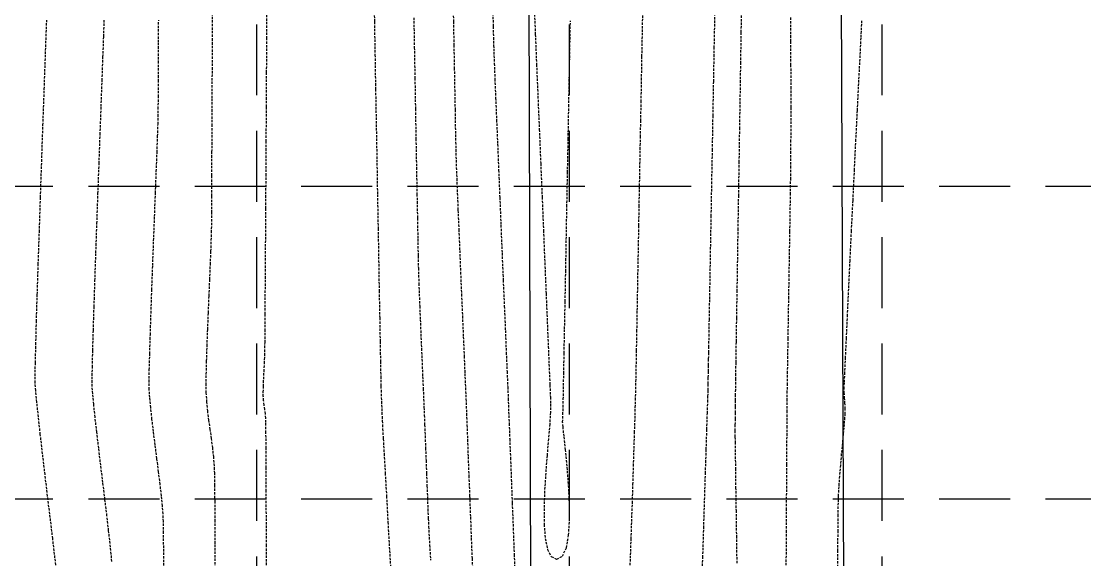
# Model space of a CAD drawing. Header units: inches. Extents: x 7994 to 10114, y 11164 to 12491.
# Drawn here: x 9889.2 to 10001.7, y 12151.7 to 12208.6 of the extents above; entities that cross this region are included whole.
import ezdxf

# ---------------------------------------------------------------- set-up
doc = ezdxf.new("R2010")
doc.units = ezdxf.units.IN
doc.header["$MEASUREMENT"] = 0
doc.linetypes.add('HIDDEN', pattern=[0.375, 0.25, -0.125])
doc.linetypes.add('x4227topo$0$HIDDEN', pattern=[0.375, 0.25, -0.125])
for name, color, linetype in [('CONTOURS', 43, 'x4227topo$0$HIDDEN'), ('GRID', 254, 'HIDDEN'), ('x4227 lots$0$p-row', 5, 'Continuous'), ('x4227topo$0$C-ROAD', 12, 'Continuous')]:
    doc.layers.add(name, color=color, linetype=linetype)

msp = doc.modelspace()

# ---------------------------------------------------------------- linework, layer by layer
at = {"layer": 'CONTOURS', "color": 43}
for p, q in [((9926.51, 12211.82, 1234), (9926.57, 12208.54, 1234)), ((9934.88, 12211.05, 1236), (9934.93, 12208.56, 1236)), ((9915.19, 12206.78, 1234), (9915.21, 12210.19, 1234)), ((9943.47, 12210.1, 1238), (9943.59, 12207.21, 1238)), ((9954.92, 12207.47, 1237), (9954.97, 12210.1, 1237)), ((9965.39, 12210.33, 1236), (9965.34, 12207.41, 1236)), ((9891.78, 12205.15, 1238), (9891.91, 12208.71, 1238)), ((9897.94, 12206.98, 1237), (9898, 12208.73, 1237)), ((9903.74, 12206.38, 1236), (9903.75, 12208.7, 1236)), ((9909.44, 12206.58, 1235), (9909.45, 12209.61, 1235)), ((9930.74, 12208.98, 1235), (9930.79, 12205.81, 1235)), ((9939.1, 12209.46, 1237), (9939.13, 12208.05, 1237)), ((9962.52, 12205.79, 1236), (9962.59, 12209.21, 1236)), ((9970.6, 12208.99, 1237), (9970.6, 12206.46, 1237)), ((9926.57, 12208.54, 1234), (9926.63, 12205.04, 1234)), ((9934.93, 12208.56, 1236), (9934.97, 12206.07, 1236)), ((9939.13, 12208.05, 1237), (9939.16, 12206.89, 1237)), ((9947.25, 12205.91, 1238), (9947.3, 12208.64, 1238)), ((9978.11, 12208.66, 1238), (9978.01, 12206.85, 1238)), ((9897.86, 12204.83, 1237), (9897.94, 12206.98, 1237)), ((9909.43, 12203.5, 1235), (9909.44, 12206.58, 1235)), ((9915.17, 12203.21, 1234), (9915.19, 12206.78, 1234)), ((9939.16, 12206.89, 1237), (9939.18, 12206.05, 1237)), ((9943.59, 12207.21, 1238), (9943.72, 12204.04, 1238)), ((9954.87, 12204.87, 1237), (9954.92, 12207.47, 1237)), ((9965.34, 12207.41, 1236), (9965.29, 12204.23, 1236)), ((9970.6, 12206.46, 1237), (9970.6, 12203.99, 1237)), ((9978.01, 12206.85, 1238), (9977.9, 12204.61, 1238)), ((9903.74, 12204.2, 1236), (9903.74, 12206.38, 1236)), ((9930.79, 12205.81, 1235), (9930.85, 12202.57, 1235)), ((9934.97, 12206.07, 1236), (9935.02, 12203.65, 1236)), ((9939.18, 12206.05, 1237), (9939.2, 12205.34, 1237)), ((9939.2, 12205.34, 1237), (9939.25, 12204.13, 1237)), ((9947.19, 12202.87, 1238), (9947.25, 12205.91, 1238)), ((9962.46, 12202.23, 1236), (9962.52, 12205.79, 1236)), ((9891.65, 12201.42, 1238), (9891.78, 12205.15, 1238)), ((9897.77, 12202.35, 1237), (9897.86, 12204.83, 1237)), ((9903.73, 12202.26, 1236), (9903.74, 12204.2, 1236)), ((9926.63, 12205.04, 1234), (9926.69, 12201.41, 1234)), ((9954.83, 12202.39, 1237), (9954.87, 12204.87, 1237)), ((9965.29, 12204.23, 1236), (9965.24, 12200.85, 1236)), ((9977.9, 12204.61, 1238), (9977.77, 12202.03, 1238)), ((9909.41, 12200.47, 1235), (9909.43, 12203.5, 1235)), ((9915.15, 12199.56, 1234), (9915.17, 12203.21, 1234)), ((9935.02, 12203.65, 1236), (9935.06, 12201.34, 1236)), ((9939.25, 12204.13, 1237), (9939.31, 12202.49, 1237)), ((9943.72, 12204.04, 1238), (9943.86, 12200.67, 1238)), ((9970.6, 12203.99, 1237), (9970.61, 12201.64, 1237)), ((9897.67, 12199.59, 1237), (9897.77, 12202.35, 1237)), ((9903.72, 12200.61, 1236), (9903.73, 12202.26, 1236)), ((9930.85, 12202.57, 1235), (9930.91, 12199.33, 1235)), ((9939.31, 12202.49, 1237), (9939.39, 12200.48, 1237)), ((9947.13, 12199.59, 1238), (9947.19, 12202.87, 1238)), ((9954.79, 12200.09, 1237), (9954.83, 12202.39, 1237)), ((9962.39, 12198.6, 1236), (9962.46, 12202.23, 1236)), ((9977.77, 12202.03, 1238), (9977.63, 12199.17, 1238)), ((9891.51, 12197.61, 1238), (9891.65, 12201.42, 1238)), ((9926.69, 12201.41, 1234), (9926.76, 12197.69, 1234)), ((9935.06, 12201.34, 1236), (9935.1, 12199.23, 1236)), ((9965.24, 12200.85, 1236), (9965.18, 12197.33, 1236)), ((9970.61, 12201.64, 1237), (9970.61, 12199.49, 1237)), ((9903.71, 12199.34, 1236), (9903.72, 12200.61, 1236)), ((9909.4, 12197.54, 1235), (9909.41, 12200.47, 1235)), ((9939.39, 12200.48, 1237), (9939.49, 12198.16, 1237)), ((9943.86, 12200.67, 1238), (9944.01, 12197.16, 1238)), ((9954.75, 12198.06, 1237), (9954.79, 12200.09, 1237)), ((9897.56, 12196.63, 1237), (9897.67, 12199.59, 1237)), ((9903.7, 12198.52, 1236), (9903.71, 12199.34, 1236)), ((9915.13, 12195.9, 1234), (9915.15, 12199.56, 1234)), ((9930.91, 12199.33, 1235), (9930.96, 12196.16, 1235)), ((9935.1, 12199.23, 1236), (9935.13, 12197.36, 1236)), ((9947.07, 12196.14, 1238), (9947.13, 12199.59, 1238)), ((9962.33, 12194.98, 1236), (9962.39, 12198.6, 1236)), ((9970.61, 12199.49, 1237), (9970.61, 12197.6, 1237)), ((9977.63, 12199.17, 1238), (9977.47, 12196.1, 1238)), ((9891.38, 12193.77, 1238), (9891.51, 12197.61, 1238)), ((9903.64, 12196.44, 1236), (9903.68, 12197.72, 1236)), ((9903.68, 12197.72, 1236), (9903.7, 12198.52, 1236)), ((9909.39, 12194.8, 1235), (9909.4, 12197.54, 1235)), ((9926.76, 12197.69, 1234), (9926.83, 12193.96, 1234)), ((9939.49, 12198.16, 1237), (9939.6, 12195.6, 1237)), ((9954.71, 12196.36, 1237), (9954.75, 12198.06, 1237)), ((9970.61, 12197.6, 1237), (9970.6, 12196.02, 1237)), ((9897.45, 12193.54, 1237), (9897.56, 12196.63, 1237)), ((9903.58, 12194.75, 1236), (9903.64, 12196.44, 1236)), ((9935.13, 12197.36, 1236), (9935.16, 12195.81, 1236)), ((9944.01, 12197.16, 1238), (9944.16, 12193.58, 1238)), ((9954.69, 12195.07, 1237), (9954.71, 12196.36, 1237)), ((9965.18, 12197.33, 1236), (9965.13, 12193.75, 1236)), ((9915.11, 12192.29, 1234), (9915.13, 12195.9, 1234)), ((9930.96, 12196.16, 1235), (9931.02, 12193.13, 1235)), ((9935.16, 12195.81, 1236), (9935.19, 12194.64, 1236)), ((9939.6, 12195.6, 1237), (9939.71, 12192.85, 1237)), ((9947, 12192.6, 1238), (9947.07, 12196.14, 1238)), ((9970.6, 12196.02, 1237), (9970.6, 12194.83, 1237)), ((9977.47, 12196.1, 1238), (9977.32, 12192.91, 1238)), ((9903.5, 12192.72, 1236), (9903.58, 12194.75, 1236)), ((9909.38, 12192.3, 1235), (9909.39, 12194.8, 1235)), ((9935.19, 12194.64, 1236), (9935.21, 12193.9, 1236)), ((9954.66, 12193.51, 1237), (9954.68, 12194.27, 1237)), ((9954.68, 12194.27, 1237), (9954.69, 12195.07, 1237)), ((9962.26, 12191.42, 1236), (9962.33, 12194.98, 1236)), ((9970.6, 12194.09, 1237), (9970.59, 12193.27, 1237)), ((9970.6, 12194.83, 1237), (9970.6, 12194.09, 1237)), ((9891.25, 12189.99, 1238), (9891.38, 12193.77, 1238)), ((9897.33, 12190.38, 1237), (9897.45, 12193.54, 1237)), ((9926.83, 12193.96, 1234), (9926.89, 12190.27, 1234)), ((9931.02, 12193.13, 1235), (9931.07, 12190.31, 1235)), ((9935.21, 12193.9, 1236), (9935.23, 12193.13, 1236)), ((9935.23, 12193.13, 1236), (9935.28, 12191.95, 1236)), ((9944.16, 12193.58, 1238), (9944.31, 12189.99, 1238)), ((9954.64, 12192.34, 1237), (9954.66, 12193.51, 1237)), ((9965.13, 12193.75, 1236), (9965.07, 12190.18, 1236)), ((9970.59, 12193.27, 1237), (9970.57, 12192.02, 1237)), ((9903.41, 12190.44, 1236), (9903.5, 12192.72, 1236)), ((9909.37, 12190.13, 1235), (9909.38, 12192.3, 1235)), ((9915.09, 12188.82, 1234), (9915.11, 12192.29, 1234)), ((9935.28, 12191.95, 1236), (9935.34, 12190.42, 1236)), ((9939.71, 12192.85, 1237), (9939.83, 12189.97, 1237)), ((9946.93, 12189.04, 1238), (9947, 12192.6, 1238)), ((9954.61, 12190.83, 1237), (9954.64, 12192.34, 1237)), ((9970.57, 12192.02, 1237), (9970.55, 12190.41, 1237)), ((9977.32, 12192.91, 1238), (9977.16, 12189.66, 1238)), ((9954.58, 12189.03, 1237), (9954.61, 12190.83, 1237)), ((9962.2, 12187.99, 1236), (9962.26, 12191.42, 1236)), ((9891.13, 12186.33, 1238), (9891.25, 12189.99, 1238)), ((9897.22, 12187.22, 1237), (9897.33, 12190.38, 1237)), ((9903.32, 12187.97, 1236), (9903.41, 12190.44, 1236)), ((9909.37, 12188.36, 1235), (9909.37, 12190.13, 1235)), ((9926.89, 12190.27, 1234), (9926.96, 12186.68, 1234)), ((9931.07, 12190.31, 1235), (9931.12, 12187.77, 1235)), ((9935.34, 12190.42, 1236), (9935.41, 12188.61, 1236)), ((9939.83, 12189.97, 1237), (9939.95, 12187.03, 1237)), ((9944.31, 12189.99, 1238), (9944.45, 12186.46, 1238)), ((9965.07, 12190.18, 1236), (9965.01, 12186.67, 1236)), ((9970.55, 12190.41, 1237), (9970.52, 12188.51, 1237)), ((9977.16, 12189.66, 1238), (9977, 12186.43, 1238)), ((9915.07, 12185.55, 1234), (9915.09, 12188.82, 1234)), ((9935.41, 12188.61, 1236), (9935.5, 12186.56, 1236)), ((9946.87, 12185.54, 1238), (9946.93, 12189.04, 1238)), ((9954.54, 12187.01, 1237), (9954.58, 12189.03, 1237)), ((9970.52, 12188.51, 1237), (9970.49, 12186.39, 1237)), ((9903.22, 12185.4, 1236), (9903.32, 12187.97, 1236)), ((9909.36, 12187.05, 1235), (9909.37, 12188.36, 1235)), ((9931.12, 12187.77, 1235), (9931.16, 12185.57, 1235)), ((9962.14, 12184.78, 1236), (9962.2, 12187.99, 1236)), ((9891.01, 12182.87, 1238), (9891.13, 12186.33, 1238)), ((9897.11, 12184.12, 1237), (9897.22, 12187.22, 1237)), ((9909.32, 12185.44, 1235), (9909.35, 12186.29, 1235)), ((9909.35, 12186.29, 1235), (9909.36, 12187.05, 1235)), ((9926.96, 12186.68, 1234), (9927.02, 12183.28, 1234)), ((9935.5, 12186.56, 1236), (9935.59, 12184.36, 1236)), ((9939.95, 12187.03, 1237), (9940.07, 12184.09, 1237)), ((9944.45, 12186.46, 1238), (9944.59, 12183.05, 1238)), ((9954.51, 12184.84, 1237), (9954.54, 12187.01, 1237)), ((9965.01, 12186.67, 1236), (9964.96, 12183.29, 1236)), ((9970.49, 12186.39, 1237), (9970.45, 12184.12, 1237)), ((9977, 12186.43, 1238), (9976.85, 12183.28, 1238)), ((9903.12, 12182.78, 1236), (9903.22, 12185.4, 1236)), ((9909.28, 12184.28, 1235), (9909.32, 12185.44, 1235)), ((9915.05, 12182.54, 1234), (9915.07, 12185.55, 1234)), ((9931.16, 12185.57, 1235), (9931.19, 12183.78, 1235)), ((9946.81, 12182.16, 1238), (9946.87, 12185.54, 1238)), ((9897.01, 12181.17, 1237), (9897.11, 12184.12, 1237)), ((9909.22, 12182.87, 1235), (9909.28, 12184.28, 1235)), ((9935.59, 12184.36, 1236), (9935.68, 12182.06, 1236)), ((9940.07, 12184.09, 1237), (9940.19, 12181.22, 1237)), ((9954.46, 12182.57, 1237), (9954.51, 12184.84, 1237)), ((9962.09, 12181.83, 1236), (9962.14, 12184.78, 1236)), ((9970.45, 12184.12, 1237), (9970.41, 12181.78, 1237)), ((9890.91, 12179.69, 1238), (9891.01, 12182.87, 1238)), ((9909.16, 12181.28, 1235), (9909.22, 12182.87, 1235)), ((9927.02, 12183.28, 1234), (9927.07, 12180.1, 1234)), ((9931.19, 12183.78, 1235), (9931.22, 12182.49, 1235)), ((9944.59, 12183.05, 1238), (9944.73, 12179.83, 1238)), ((9964.96, 12183.29, 1236), (9964.91, 12180.12, 1236)), ((9976.85, 12183.28, 1238), (9976.71, 12180.3, 1238)), ((9903.03, 12180.2, 1236), (9903.12, 12182.78, 1236)), ((9915.03, 12179.88, 1234), (9915.05, 12182.54, 1234)), ((9931.22, 12182.49, 1235), (9931.24, 12181.74, 1235)), ((9931.24, 12181.74, 1235), (9931.27, 12180.87, 1235)), ((9935.68, 12182.06, 1236), (9935.78, 12179.73, 1236)), ((9946.75, 12178.98, 1238), (9946.81, 12182.16, 1238)), ((9954.42, 12180.27, 1237), (9954.46, 12182.57, 1237)), ((9962.04, 12179.23, 1236), (9962.09, 12181.83, 1236)), ((9970.41, 12181.78, 1237), (9970.37, 12179.44, 1237)), ((9896.92, 12178.41, 1237), (9897.01, 12181.17, 1237)), ((9909.08, 12179.55, 1235), (9909.16, 12181.28, 1235)), ((9931.27, 12180.87, 1235), (9931.31, 12179.77, 1235)), ((9940.19, 12181.22, 1237), (9940.31, 12178.47, 1237)), ((9890.82, 12176.85, 1238), (9890.91, 12179.69, 1238)), ((9902.94, 12177.73, 1236), (9903.03, 12180.2, 1236)), ((9909.01, 12177.77, 1235), (9909.08, 12179.55, 1235)), ((9915.02, 12177.63, 1234), (9915.03, 12179.88, 1234)), ((9927.07, 12180.1, 1234), (9927.13, 12177.23, 1234)), ((9931.31, 12179.77, 1235), (9931.36, 12178.47, 1235)), ((9935.78, 12179.73, 1236), (9935.88, 12177.43, 1236)), ((9944.73, 12179.83, 1238), (9944.85, 12176.86, 1238)), ((9954.38, 12178, 1237), (9954.42, 12180.27, 1237)), ((9964.91, 12180.12, 1236), (9964.86, 12177.22, 1236)), ((9970.37, 12179.44, 1237), (9970.33, 12177.18, 1237)), ((9976.71, 12180.3, 1238), (9976.58, 12177.55, 1238)), ((9896.84, 12175.92, 1237), (9896.92, 12178.41, 1237)), ((9931.36, 12178.47, 1235), (9931.42, 12177.04, 1235)), ((9940.31, 12178.47, 1237), (9940.42, 12175.9, 1237)), ((9946.69, 12176.07, 1238), (9946.75, 12178.98, 1238)), ((9962, 12177.03, 1236), (9962.04, 12179.23, 1236)), ((9902.87, 12175.45, 1236), (9902.94, 12177.73, 1236)), ((9908.94, 12175.99, 1235), (9909.01, 12177.77, 1235)), ((9915.01, 12175.87, 1234), (9915.02, 12177.63, 1234)), ((9927.13, 12177.23, 1234), (9927.17, 12174.72, 1234)), ((9935.88, 12177.43, 1236), (9935.97, 12175.23, 1236)), ((9954.34, 12175.82, 1237), (9954.38, 12178, 1237)), ((9964.86, 12177.22, 1236), (9964.82, 12174.66, 1236)), ((9976.58, 12177.55, 1238), (9976.47, 12175.11, 1238)), ((9890.76, 12174.42, 1238), (9890.82, 12176.85, 1238)), ((9931.42, 12177.04, 1235), (9931.48, 12175.53, 1235)), ((9944.85, 12176.86, 1238), (9944.96, 12174.21, 1238)), ((9946.64, 12173.51, 1238), (9946.69, 12176.07, 1238)), ((9961.97, 12175.31, 1236), (9962, 12177.03, 1236)), ((9970.33, 12177.18, 1237), (9970.3, 12175.06, 1237)), ((9896.78, 12173.77, 1237), (9896.84, 12175.92, 1237)), ((9902.81, 12173.43, 1236), (9902.87, 12175.45, 1236)), ((9908.87, 12174.27, 1235), (9908.94, 12175.99, 1235)), ((9915, 12174.65, 1234), (9915.01, 12175.87, 1234)), ((9931.48, 12175.53, 1235), (9931.55, 12173.99, 1235)), ((9935.97, 12175.23, 1236), (9936.06, 12173.19, 1236)), ((9940.42, 12175.9, 1237), (9940.51, 12173.58, 1237)), ((9954.3, 12173.8, 1237), (9954.34, 12175.82, 1237)), ((9961.95, 12174.14, 1236), (9961.97, 12175.31, 1236)), ((9970.3, 12175.06, 1237), (9970.27, 12173.15, 1237)), ((9976.47, 12175.11, 1238), (9976.37, 12173.06, 1238)), ((9890.71, 12172.48, 1238), (9890.76, 12174.42, 1238)), ((9908.82, 12172.68, 1235), (9908.87, 12174.27, 1235)), ((9914.97, 12173.28, 1234), (9914.99, 12174.06, 1234)), ((9914.99, 12174.06, 1234), (9915, 12174.65, 1234)), ((9927.17, 12174.72, 1234), (9927.21, 12172.64, 1234)), ((9931.55, 12173.99, 1235), (9931.61, 12172.48, 1235)), ((9944.96, 12174.21, 1238), (9945.05, 12171.95, 1238)), ((9961.94, 12173.58, 1236), (9961.95, 12174.14, 1236)), ((9964.82, 12174.66, 1236), (9964.79, 12172.5, 1236)), ((9896.74, 12172.02, 1237), (9896.78, 12173.77, 1237)), ((9902.76, 12171.74, 1236), (9902.81, 12173.43, 1236)), ((9914.94, 12172.44, 1234), (9914.97, 12173.28, 1234)), ((9936.06, 12173.19, 1236), (9936.13, 12171.37, 1236)), ((9940.51, 12173.58, 1237), (9940.6, 12171.57, 1237)), ((9946.6, 12171.37, 1238), (9946.64, 12173.51, 1238)), ((9954.27, 12172.01, 1237), (9954.3, 12173.8, 1237)), ((9961.91, 12172.25, 1236), (9961.92, 12172.92, 1236)), ((9961.92, 12172.92, 1236), (9961.94, 12173.58, 1236)), ((9970.27, 12173.15, 1237), (9970.24, 12171.54, 1237)), ((9976.37, 12173.06, 1238), (9976.3, 12171.45, 1238)), ((9890.68, 12171.11, 1238), (9890.71, 12172.48, 1238)), ((9896.71, 12170.75, 1237), (9896.74, 12172.02, 1237)), ((9902.75, 12170.46, 1236), (9902.76, 12171.74, 1236)), ((9908.79, 12171.28, 1235), (9908.82, 12172.68, 1235)), ((9914.86, 12170.76, 1234), (9914.9, 12171.58, 1234)), ((9914.9, 12171.58, 1234), (9914.94, 12172.44, 1234)), ((9927.21, 12172.64, 1234), (9927.24, 12171.05, 1234)), ((9931.61, 12172.48, 1235), (9931.67, 12171.05, 1235)), ((9940.6, 12171.57, 1237), (9940.67, 12169.93, 1237)), ((9945.05, 12171.95, 1238), (9945.13, 12170.14, 1238)), ((9954.24, 12170.49, 1237), (9954.27, 12172.01, 1237)), ((9961.89, 12170.93, 1236), (9961.9, 12171.59, 1236)), ((9961.9, 12171.59, 1236), (9961.91, 12172.25, 1236)), ((9964.79, 12172.5, 1236), (9964.76, 12170.81, 1236)), ((9890.68, 12170.37, 1238), (9890.68, 12171.11, 1238)), ((9896.72, 12170.01, 1237), (9896.71, 12170.75, 1237)), ((9902.75, 12169.66, 1236), (9902.75, 12170.46, 1236)), ((9908.77, 12170.14, 1235), (9908.79, 12171.28, 1235)), ((9914.83, 12170.01, 1234), (9914.86, 12170.76, 1234)), ((9927.24, 12171.05, 1234), (9927.26, 12170.01, 1234)), ((9931.67, 12171.05, 1235), (9931.73, 12169.75, 1235)), ((9936.13, 12171.37, 1236), (9936.2, 12169.84, 1236)), ((9946.57, 12169.72, 1238), (9946.6, 12171.37, 1238)), ((9954.21, 12169.32, 1237), (9954.24, 12170.49, 1237)), ((9961.88, 12170.27, 1236), (9961.89, 12170.93, 1236)), ((9964.76, 12170.81, 1236), (9964.75, 12169.65, 1236)), ((9970.24, 12171.54, 1237), (9970.23, 12170.29, 1237)), ((9976.3, 12171.45, 1238), (9976.25, 12170.37, 1238)), ((9890.74, 12169.56, 1238), (9890.68, 12170.37, 1238)), ((9890.86, 12168.34, 1238), (9890.74, 12169.56, 1238)), ((9896.77, 12169.22, 1237), (9896.72, 12170.01, 1237)), ((9902.81, 12168.81, 1236), (9902.75, 12169.66, 1236)), ((9908.79, 12169.31, 1235), (9908.77, 12170.14, 1235)), ((9908.85, 12168.34, 1235), (9908.79, 12169.31, 1235)), ((9914.82, 12169.39, 1234), (9914.83, 12170.01, 1234)), ((9914.82, 12168.95, 1234), (9914.82, 12169.39, 1234)), ((9927.26, 12170.01, 1234), (9927.27, 12169.59, 1234)), ((9927.27, 12169.59, 1234), (9927.28, 12169.19, 1234)), ((9931.73, 12169.75, 1235), (9931.78, 12168.64, 1235)), ((9936.2, 12169.84, 1236), (9936.25, 12168.66, 1236)), ((9940.67, 12169.93, 1237), (9940.72, 12168.73, 1237)), ((9945.13, 12170.14, 1238), (9945.18, 12168.84, 1238)), ((9946.55, 12168.63, 1238), (9946.57, 12169.72, 1238)), ((9954.2, 12168.56, 1237), (9954.21, 12169.32, 1237)), ((9961.85, 12168.94, 1236), (9961.87, 12169.6, 1236)), ((9961.87, 12169.6, 1236), (9961.88, 12170.27, 1236)), ((9964.75, 12169.65, 1236), (9964.74, 12169.11, 1236)), ((9970.23, 12170.29, 1237), (9970.21, 12169.48, 1237)), ((9970.21, 12169.48, 1237), (9970.21, 12168.66, 1237)), ((9976.25, 12170.37, 1238), (9976.23, 12169.9, 1238)), ((9976.23, 12169.9, 1238), (9976.24, 12169.34, 1238)), ((9976.24, 12169.34, 1238), (9976.27, 12168.79, 1238)), ((9891.03, 12166.77, 1238), (9890.86, 12168.34, 1238)), ((9896.88, 12168.11, 1237), (9896.77, 12169.22, 1237)), ((9902.91, 12167.76, 1236), (9902.81, 12168.81, 1236)), ((9908.94, 12167.37, 1235), (9908.85, 12168.34, 1235)), ((9914.85, 12168.49, 1234), (9914.82, 12168.95, 1234)), ((9914.91, 12168.02, 1234), (9914.85, 12168.49, 1234)), ((9927.28, 12169.19, 1234), (9927.3, 12168.8, 1234)), ((9927.3, 12168.8, 1234), (9927.32, 12168.4, 1234)), ((9927.32, 12168.4, 1234), (9927.33, 12168.02, 1234)), ((9931.78, 12168.64, 1235), (9931.81, 12167.78, 1235)), ((9936.25, 12168.66, 1236), (9936.28, 12167.9, 1236)), ((9940.72, 12168.73, 1237), (9940.74, 12168.01, 1237)), ((9945.18, 12168.84, 1238), (9945.21, 12168.13, 1238)), ((9946.53, 12167.79, 1238), (9946.54, 12168.19, 1238)), ((9946.54, 12168.19, 1238), (9946.55, 12168.63, 1238)), ((9954.17, 12167.75, 1237), (9954.2, 12168.56, 1237)), ((9961.79, 12167.15, 1236), (9961.83, 12168.35, 1236)), ((9961.83, 12168.35, 1236), (9961.85, 12168.94, 1236)), ((9964.74, 12169.11, 1236), (9964.73, 12168.47, 1236)), ((9964.73, 12168.47, 1236), (9964.73, 12167.83, 1236)), ((9970.21, 12168.66, 1237), (9970.2, 12167.4, 1237)), ((9976.27, 12168.79, 1238), (9976.3, 12168.24, 1238)), ((9976.3, 12168.24, 1238), (9976.33, 12167.69, 1238)), ((9897.02, 12166.74, 1237), (9896.88, 12168.11, 1237)), ((9903.04, 12166.54, 1236), (9902.91, 12167.76, 1236)), ((9909.06, 12166.41, 1235), (9908.94, 12167.37, 1235)), ((9914.98, 12167.56, 1234), (9914.91, 12168.02, 1234)), ((9915.04, 12167.1, 1234), (9914.98, 12167.56, 1234)), ((9915.08, 12166.63, 1234), (9915.04, 12167.1, 1234)), ((9927.33, 12168.02, 1234), (9927.35, 12167.66, 1234)), ((9927.35, 12167.66, 1234), (9927.36, 12167.22, 1234)), ((9927.36, 12167.22, 1234), (9927.38, 12166.79, 1234)), ((9931.81, 12167.78, 1235), (9931.85, 12166.94, 1235)), ((9936.28, 12167.9, 1236), (9936.31, 12167.1, 1236)), ((9936.31, 12167.1, 1236), (9936.36, 12165.9, 1236)), ((9940.74, 12168.01, 1237), (9940.77, 12167.28, 1237)), ((9940.77, 12167.28, 1237), (9940.82, 12166.06, 1237)), ((9945.19, 12167.25, 1238), (9945.11, 12165.99, 1238)), ((9945.21, 12168.13, 1238), (9945.19, 12167.25, 1238)), ((9946.51, 12167.01, 1238), (9946.52, 12167.4, 1238)), ((9946.52, 12167.4, 1238), (9946.53, 12167.79, 1238)), ((9954.14, 12166.58, 1237), (9954.17, 12167.75, 1237)), ((9961.74, 12165.45, 1236), (9961.79, 12167.15, 1236)), ((9964.73, 12167.83, 1236), (9964.72, 12167.19, 1236)), ((9964.72, 12167.19, 1236), (9964.72, 12166.55, 1236)), ((9970.2, 12167.4, 1237), (9970.19, 12165.78, 1237)), ((9976.33, 12167.13, 1238), (9976.3, 12166.68, 1238)), ((9976.33, 12167.69, 1238), (9976.33, 12167.13, 1238)), ((9891.23, 12164.92, 1238), (9891.03, 12166.77, 1238)), ((9897.2, 12165.17, 1237), (9897.02, 12166.74, 1237)), ((9903.2, 12165.21, 1236), (9903.04, 12166.54, 1236)), ((9909.2, 12165.44, 1235), (9909.06, 12166.41, 1235)), ((9915.09, 12166.17, 1234), (9915.08, 12166.63, 1234)), ((9915.1, 12165.09, 1234), (9915.09, 12166.17, 1234)), ((9927.38, 12166.79, 1234), (9927.4, 12166.35, 1234)), ((9927.4, 12166.35, 1234), (9927.42, 12165.92, 1234)), ((9931.85, 12166.94, 1235), (9931.88, 12165.92, 1235)), ((9940.82, 12166.06, 1237), (9940.88, 12164.43, 1237)), ((9945.11, 12165.99, 1238), (9944.98, 12164.44, 1238)), ((9946.48, 12166.22, 1238), (9946.49, 12166.61, 1238)), ((9946.52, 12165.73, 1238), (9946.48, 12166.22, 1238)), ((9946.49, 12166.61, 1238), (9946.51, 12167.01, 1238)), ((9954.09, 12165.12, 1237), (9954.14, 12166.58, 1237)), ((9964.72, 12166.55, 1236), (9964.71, 12165.92, 1236)), ((9976.25, 12165.97, 1238), (9976.16, 12165.06, 1238)), ((9976.3, 12166.68, 1238), (9976.25, 12165.97, 1238)), ((9891.47, 12162.86, 1238), (9891.23, 12164.92, 1238)), ((9897.41, 12163.46, 1237), (9897.2, 12165.17, 1237)), ((9903.38, 12163.8, 1236), (9903.2, 12165.21, 1236)), ((9909.34, 12164.48, 1235), (9909.2, 12165.44, 1235)), ((9915.11, 12163.47, 1234), (9915.1, 12165.09, 1234)), ((9927.42, 12165.92, 1234), (9927.44, 12165.49, 1234)), ((9927.44, 12165.49, 1234), (9927.5, 12164.45, 1234)), ((9931.88, 12165.92, 1235), (9931.93, 12164.75, 1235)), ((9936.36, 12165.9, 1236), (9936.42, 12164.35, 1236)), ((9946.63, 12164.72, 1238), (9946.52, 12165.73, 1238)), ((9954.04, 12163.43, 1237), (9954.09, 12165.12, 1237)), ((9961.67, 12163.3, 1236), (9961.74, 12165.45, 1236)), ((9964.71, 12165.92, 1236), (9964.71, 12165.28, 1236)), ((9964.71, 12165.28, 1236), (9964.71, 12164.64, 1236)), ((9970.19, 12165.78, 1237), (9970.17, 12163.87, 1237)), ((9976.16, 12165.06, 1238), (9976.07, 12164, 1238)), ((9903.56, 12162.38, 1236), (9903.38, 12163.8, 1236)), ((9909.47, 12163.51, 1235), (9909.34, 12164.48, 1235)), ((9927.5, 12164.45, 1234), (9927.59, 12162.87, 1234)), ((9931.93, 12164.75, 1235), (9931.98, 12163.48, 1235)), ((9936.42, 12164.35, 1236), (9936.48, 12162.54, 1236)), ((9940.88, 12164.43, 1237), (9940.96, 12162.44, 1237)), ((9944.98, 12164.44, 1238), (9944.83, 12162.69, 1238)), ((9946.79, 12163.29, 1238), (9946.63, 12164.72, 1238)), ((9964.71, 12164.64, 1236), (9964.72, 12164.08, 1236)), ((9964.72, 12164.08, 1236), (9964.73, 12162.96, 1236)), ((9970.17, 12163.87, 1237), (9970.16, 12161.73, 1237)), ((9976.07, 12164, 1238), (9975.96, 12162.85, 1238)), ((9891.73, 12160.66, 1238), (9891.47, 12162.86, 1238)), ((9897.62, 12161.65, 1237), (9897.41, 12163.46, 1237)), ((9909.57, 12162.54, 1235), (9909.47, 12163.51, 1235)), ((9915.12, 12161.38, 1234), (9915.11, 12163.47, 1234)), ((9927.59, 12162.87, 1234), (9927.71, 12160.82, 1234)), ((9931.98, 12163.48, 1235), (9932.03, 12162.15, 1235)), ((9944.83, 12162.69, 1238), (9944.69, 12160.83, 1238)), ((9946.95, 12161.57, 1238), (9946.79, 12163.29, 1238)), ((9953.98, 12161.58, 1237), (9954.04, 12163.43, 1237)), ((9961.59, 12160.8, 1236), (9961.67, 12163.3, 1236)), ((9964.73, 12162.96, 1236), (9964.76, 12161.33, 1236)), ((9975.96, 12162.85, 1238), (9975.86, 12161.66, 1238)), ((9897.85, 12159.82, 1237), (9897.62, 12161.65, 1237)), ((9903.74, 12160.97, 1236), (9903.56, 12162.38, 1236)), ((9909.65, 12161.58, 1235), (9909.57, 12162.54, 1235)), ((9909.68, 12160.81, 1235), (9909.65, 12161.58, 1235)), ((9932.03, 12162.15, 1235), (9932.08, 12160.79, 1235)), ((9936.48, 12162.54, 1236), (9936.56, 12160.52, 1236)), ((9940.96, 12162.44, 1237), (9941.05, 12160.16, 1237)), ((9947.1, 12159.69, 1238), (9946.95, 12161.57, 1238)), ((9953.92, 12159.63, 1237), (9953.98, 12161.58, 1237)), ((9970.16, 12161.73, 1237), (9970.15, 12159.45, 1237)), ((9975.86, 12161.66, 1238), (9975.76, 12160.49, 1238)), ((9892, 12158.39, 1238), (9891.73, 12160.66, 1238)), ((9903.9, 12159.64, 1236), (9903.74, 12160.97, 1236)), ((9909.7, 12159.53, 1235), (9909.68, 12160.81, 1235)), ((9915.13, 12158.92, 1234), (9915.12, 12161.38, 1234)), ((9927.71, 12160.82, 1234), (9927.85, 12158.38, 1234)), ((9932.08, 12160.79, 1235), (9932.13, 12159.46, 1235)), ((9936.56, 12160.52, 1236), (9936.64, 12158.37, 1236)), ((9944.69, 12160.83, 1238), (9944.57, 12158.93, 1238)), ((9961.5, 12158.01, 1236), (9961.59, 12160.8, 1236)), ((9964.76, 12161.33, 1236), (9964.78, 12159.28, 1236)), ((9975.76, 12160.49, 1238), (9975.68, 12159.39, 1238)), ((9898.07, 12158.02, 1237), (9897.85, 12159.82, 1237)), ((9904.05, 12158.42, 1236), (9903.9, 12159.64, 1236)), ((9909.71, 12157.81, 1235), (9909.7, 12159.53, 1235)), ((9932.13, 12159.46, 1235), (9932.18, 12158.19, 1235)), ((9941.05, 12160.16, 1237), (9941.14, 12157.66, 1237)), ((9947.2, 12157.76, 1238), (9947.1, 12159.69, 1238)), ((9953.86, 12157.65, 1237), (9953.92, 12159.63, 1237)), ((9964.78, 12159.28, 1236), (9964.82, 12156.87, 1236)), ((9970.15, 12159.45, 1237), (9970.13, 12157.09, 1237)), ((9975.68, 12159.39, 1238), (9975.63, 12158.42, 1238)), ((9892.28, 12156.12, 1238), (9892, 12158.39, 1238)), ((9904.15, 12157.37, 1236), (9904.05, 12158.42, 1236)), ((9915.14, 12156.14, 1234), (9915.13, 12158.92, 1234)), ((9927.85, 12158.38, 1234), (9928, 12155.62, 1234)), ((9932.18, 12158.19, 1235), (9932.22, 12157.02, 1235)), ((9936.64, 12158.37, 1236), (9936.73, 12156.15, 1236)), ((9944.57, 12158.93, 1238), (9944.51, 12157.08, 1238)), ((9975.63, 12158.42, 1238), (9975.61, 12157.67, 1238)), ((9898.28, 12156.31, 1237), (9898.07, 12158.02, 1237)), ((9904.22, 12156.52, 1236), (9904.15, 12157.37, 1236)), ((9909.73, 12155.73, 1235), (9909.71, 12157.81, 1235)), ((9932.22, 12157.02, 1235), (9932.27, 12156, 1235)), ((9941.14, 12157.66, 1237), (9941.25, 12154.99, 1237)), ((9944.51, 12157.08, 1238), (9944.52, 12155.38, 1238)), ((9947.21, 12155.91, 1238), (9947.2, 12157.76, 1238)), ((9953.79, 12155.71, 1237), (9953.86, 12157.65, 1237)), ((9961.41, 12155.02, 1236), (9961.5, 12158.01, 1236)), ((9970.13, 12157.09, 1237), (9970.12, 12154.73, 1237)), ((9975.61, 12157.67, 1238), (9975.59, 12156.41, 1238)), ((9892.54, 12153.92, 1238), (9892.28, 12156.12, 1238)), ((9898.46, 12154.74, 1237), (9898.28, 12156.31, 1237)), ((9904.25, 12155.72, 1236), (9904.22, 12156.52, 1236)), ((9915.15, 12153.14, 1234), (9915.14, 12156.14, 1234)), ((9932.27, 12156, 1235), (9932.3, 12155.16, 1235)), ((9936.73, 12156.15, 1236), (9936.81, 12153.93, 1236)), ((9947.11, 12154.26, 1238), (9947.21, 12155.91, 1238)), ((9964.82, 12156.87, 1236), (9964.86, 12154.17, 1236)), ((9975.59, 12156.41, 1238), (9975.58, 12154.71, 1238)), ((9898.61, 12153.37, 1237), (9898.46, 12154.74, 1237)), ((9904.27, 12154.49, 1236), (9904.25, 12155.72, 1236)), ((9909.73, 12153.36, 1235), (9909.73, 12155.73, 1235)), ((9928, 12155.62, 1234), (9928.17, 12152.62, 1234)), ((9932.3, 12155.16, 1235), (9932.34, 12154.41, 1235)), ((9941.25, 12154.99, 1237), (9941.35, 12152.23, 1237)), ((9944.52, 12155.38, 1238), (9944.64, 12153.91, 1238)), ((9953.73, 12153.86, 1237), (9953.79, 12155.71, 1237)), ((9961.31, 12151.91, 1236), (9961.41, 12155.02, 1236)), ((9970.12, 12154.73, 1237), (9970.11, 12152.45, 1237)), ((9975.58, 12154.71, 1238), (9975.56, 12152.64, 1238)), ((9892.78, 12151.86, 1238), (9892.54, 12153.92, 1238)), ((9904.28, 12152.9, 1236), (9904.27, 12154.49, 1236)), ((9932.34, 12154.41, 1235), (9932.41, 12153.21, 1235)), ((9936.81, 12153.93, 1236), (9936.9, 12151.78, 1236)), ((9944.64, 12153.91, 1238), (9944.88, 12152.75, 1238)), ((9946.88, 12152.93, 1238), (9947.11, 12154.26, 1238)), ((9953.67, 12152.17, 1237), (9953.73, 12153.86, 1237)), ((9964.86, 12154.17, 1236), (9964.9, 12151.24, 1236)), ((9898.73, 12152.26, 1237), (9898.61, 12153.37, 1237)), ((9904.29, 12151.04, 1236), (9904.28, 12152.9, 1236)), ((9909.74, 12150.78, 1235), (9909.73, 12153.36, 1235)), ((9915.16, 12149.98, 1234), (9915.15, 12153.14, 1234)), ((9928.17, 12152.62, 1234), (9928.36, 12149.46, 1234)), ((9932.41, 12153.21, 1235), (9932.5, 12151.61, 1235)), ((9944.88, 12152.75, 1238), (9945.28, 12151.99, 1238)), ((9946.46, 12152.04, 1238), (9946.88, 12152.93, 1238)), ((9970.11, 12152.45, 1237), (9970.1, 12150.31, 1237)), ((9975.56, 12152.64, 1238), (9975.54, 12150.27, 1238)), ((9893, 12150.01, 1238), (9892.78, 12151.86, 1238)), ((9898.79, 12151.47, 1237), (9898.73, 12152.26, 1237)), ((9936.9, 12151.78, 1236), (9936.98, 12149.76, 1236)), ((9941.35, 12152.23, 1237), (9941.46, 12149.44, 1237)), ((9945.28, 12151.99, 1238), (9945.85, 12151.72, 1238)), ((9945.85, 12151.72, 1238), (9946.46, 12152.04, 1238)), ((9953.62, 12150.71, 1237), (9953.67, 12152.17, 1237)), ((9961.2, 12148.75, 1236), (9961.31, 12151.91, 1236))]:
    msp.add_line(p, q, dxfattribs=at)
at = {"layer": 'GRID', "color": 253, "linetype": 'HIDDEN', "ltscale": 30}
for p, q in [((9914.09, 12455.77), (9914.09, 11298)), ((9947.17, 12455.77), (9947.17, 11298)), ((9980.24, 12455.77), (9980.24, 11298)), ((8028.82, 12191.17), (10079.47, 12191.17)), ((8028.82, 12158.1), (10079.47, 12158.1))]:
    msp.add_line(p, q, dxfattribs=at)
at = {"layer": 'x4227 lots$0$p-row', "color": 7}
msp.add_line((9942.4, 12364.35), (9944.58, 11685.48), dxfattribs=at)
at = {"layer": 'x4227topo$0$C-ROAD', "color": 7}
msp.add_line((9977.22, 11906.62), (9975.12, 12418.77), dxfattribs=at)

doc.saveas('drawing.dxf')
